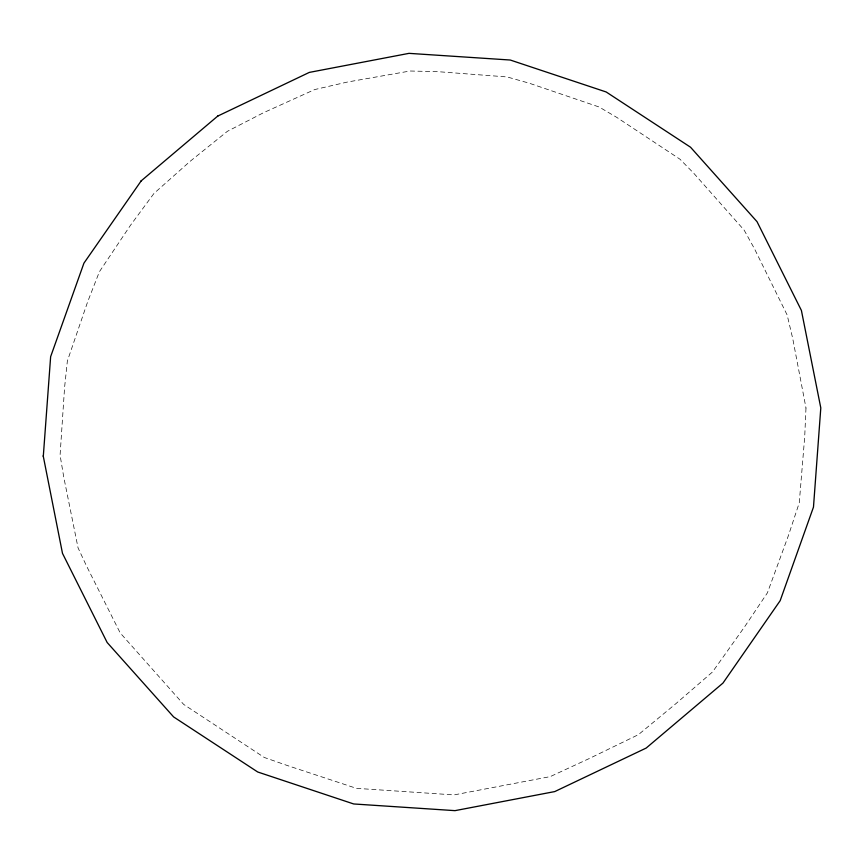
<?xml version="1.0" encoding="UTF-8"?>
<svg xmlns="http://www.w3.org/2000/svg" width="864" height="864" viewBox="0 0 864 864"><rect width="100%" height="100%" fill="white"/><g stroke="black" fill="none" stroke-linecap="round" stroke-linejoin="round"><path stroke-width="0.65" stroke-dasharray="4.32 3.24" d="M805.982 408.002L804.708 436.763L799.265 502.805L788.422 535.55L767.394 592.877L744.487 626.983L712.476 671.998L676.091 703.501L638.399 734.67L588.665 758.819L550.228 776.617L454.021 794.912L356.454 788.346L287.95 765.731L264.233 757.447L183.654 704.398L120.182 632.902L86.53 565.996L78.062 547.884L63.742 477.025L60.08 455.155L64.606 387.202L67.37 360.99L87.642 301.838L99.403 271.739L130.432 225.364L153.976 193.428L190.134 161.32L227.405 131.306L263.606 112.676L314.734 89.554L347.425 82.037L410.098 71.01L437.562 71.647L507.082 76.939L529.211 83.192L599.141 107.006L616.745 117.374L680 159.235L693.922 173.426L744.163 230.159L754.456 248.724L787.158 315.004L792.742 338.623L805.982 408.002"/><path stroke-width="1.3" d="M43.297 456.343L50.641 356.681L83.938 263.142L141.21 180.835M217.782 116.057L309.312 72.403L409.007 53.352L510.257 60.026L606.172 91.973L690.53 147.215L757.037 221.681L801.403 310.435L820.8 407.927L813.478 507.103L780.17 600.674L722.963 683.089L646.164 748.073L554.764 791.575L455.015 810.648L353.7 803.963L257.72 771.995L173.621 716.926L107.147 642.492L62.489 553.36L43.2 455.825M140.94 181.073L217.976 115.884"/></g></svg>
